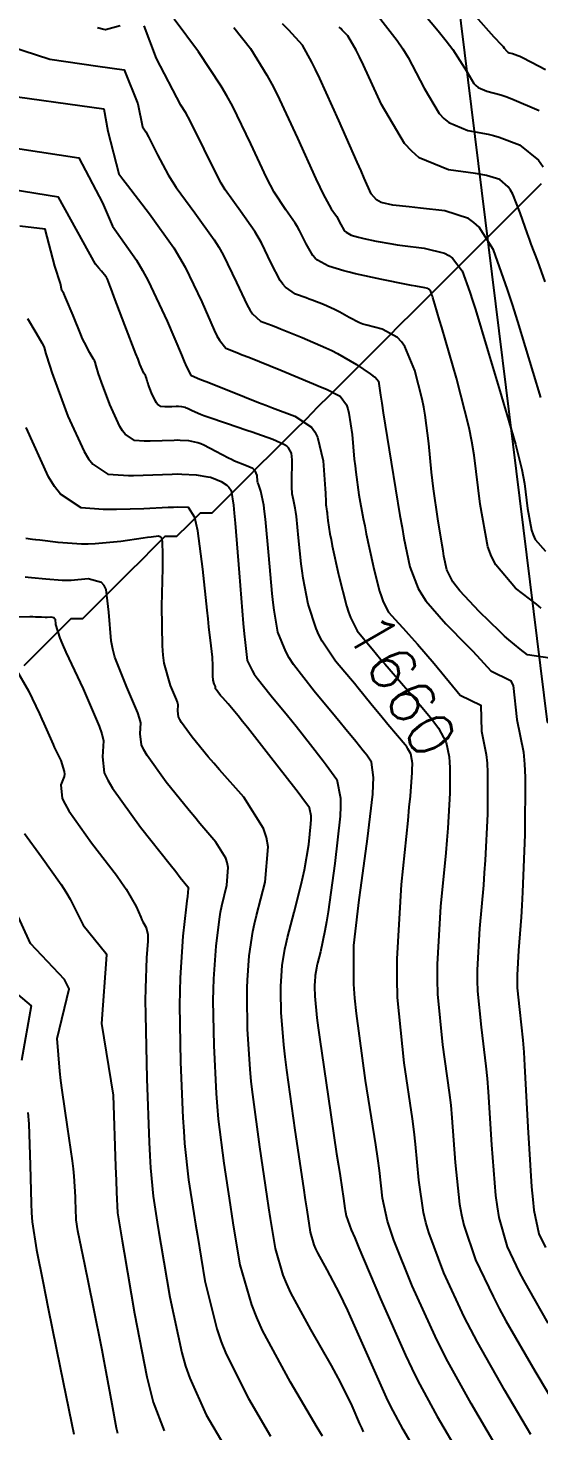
# Model space of a CAD drawing. Header units: metres. Extents: x 837117 to 838479, y 1189012 to 1191015.
# Drawn here: x 837773.4 to 837816.8, y 1190441.9 to 1190561.2 of the extents above; entities that cross this region are included whole.
import ezdxf

# ---------------------------------------------------------------- set-up
doc = ezdxf.new("R2010")
doc.units = ezdxf.units.M
doc.header["$LTSCALE"] = 0.3
for name, color, linetype in [('CORREDORVIA', 70, 'Continuous'), ('COTAS 10', 1, 'Continuous'), ('COTAS INT', 252, 'Continuous'), ('DRENAJE', 5, 'Continuous')]:
    doc.layers.add(name, color=color, linetype=linetype)
doc.styles.get("Standard").update_dxf_attribs({"font": 'simplex.shx'})

msp = doc.modelspace()

# ---------------------------------------------------------------- linework, layer by layer
at = {"layer": 'CORREDORVIA'}
msp.add_lwpolyline([(837910.68, 1191000.96), (838157.03, 1190996.19), (838237.17, 1190821.34), (838237, 1190602.88), (838240.03, 1190437.2), (838223.54, 1190366.27), (838212.2, 1190288.92), (838221.4, 1189997.88), (837954.54, 1189509.17), (837751.16, 1189231.38), (837593.19, 1189234.4), (837744.49, 1189686.61), (837750.28, 1189933.97), (837723.62, 1190051.52), (837726.09, 1190134.48), (837885.38, 1190229.43), (837983.18, 1190344.12), (837817.55, 1190502.19), (837798.03, 1190660.17), (837963.57, 1190795.98)], close=True, dxfattribs=at)
at = {"layer": 'COTAS 10'}
for points in [[(837811.42, 1190562.23), (837812.98, 1190560.48), (837813.64, 1190559.79), (837813.77, 1190559.65), (837813.87, 1190559.52), (837814.08, 1190559.27), (837814.19, 1190559.17), (837814.24, 1190559.15), (837814.3, 1190559.12), (837814.58, 1190559.05), (837815.03, 1190558.9), (837815.2, 1190558.82), (837815.38, 1190558.74), (837816.19, 1190558.32), (837817.37, 1190557.71)], [(837790.87, 1190561.28), (837792.3, 1190559.49), (837793.69, 1190557.23), (837794.12, 1190556.44), (837794.56, 1190555.58), (837796.29, 1190551.87), (837797.86, 1190548.4), (837798.19, 1190547.69), (837798.48, 1190547.1), (837799.17, 1190545.86), (837799.54, 1190545.34), (837799.63, 1190545.19), (837799.71, 1190545.05), (837799.97, 1190544.51), (837800.24, 1190544.05), (837800.33, 1190543.95), (837800.44, 1190543.86), (837800.86, 1190543.62), (837801.48, 1190543.44), (837801.7, 1190543.38), (837801.94, 1190543.32), (837802.99, 1190543.1), (837804.33, 1190542.86), (837804.76, 1190542.79), (837805.22, 1190542.73), (837807.06, 1190542.51), (837808.78, 1190542.08), (837809.15, 1190541.89), (837809.47, 1190541.66), (837810.29, 1190540.58), (837810.95, 1190538.76), (837811.17, 1190538.06), (837811.42, 1190537.28), (837812.48, 1190533.77), (837813.57, 1190530.09), (837813.83, 1190529.2), (837814.08, 1190528.37), (837814.82, 1190525.83), (837815.37, 1190523.67), (837815.49, 1190523.08), (837815.59, 1190522.49), (837815.85, 1190520.36), (837816.18, 1190518.53), (837816.33, 1190518.11), (837816.51, 1190517.74), (837817.37, 1190516.74)], [(837771.01, 1190551.21), (837777.71, 1190550.2), (837779.71, 1190546.35), (837780.57, 1190544.38), (837782.6, 1190541.47), (837783.11, 1190540.61), (837783.61, 1190539.72), (837785.21, 1190536.3), (837786.42, 1190533.42), (837786.65, 1190532.86), (837786.85, 1190532.42), (837787.22, 1190531.69), (837787.8, 1190531.46), (837788.13, 1190531.32), (837788.53, 1190531.16), (837790.6, 1190530.33), (837792.99, 1190529.39), (837793.6, 1190529.15), (837794.18, 1190528.93), (837796.06, 1190528.23), (837797.48, 1190527.27), (837797.77, 1190526.88), (837798.01, 1190526.44), (837798.49, 1190524.41), (837798.63, 1190522.44), (837798.66, 1190522.03), (837798.68, 1190521.68), (837798.71, 1190520.93), (837798.71, 1190520.62), (837798.72, 1190520.55), (837798.72, 1190520.5), (837798.76, 1190520.34), (837798.8, 1190520.12), (837798.82, 1190520.02), (837798.83, 1190519.9), (837798.88, 1190519.34), (837799.05, 1190518.21), (837799.15, 1190517.74), (837799.25, 1190517.19), (837799.78, 1190514.76), (837799.81, 1190514.64), (837800.46, 1190512.09), (837800.63, 1190511.55), (837800.8, 1190511.08), (837801.38, 1190509.95), (837801.91, 1190509.31), (837802.05, 1190509.14), (837802.19, 1190508.98), (837802.64, 1190508.42), (837803.39, 1190507.53), (837803.72, 1190507.15), (837804.09, 1190506.72), (837805.85, 1190504.7), (837807.6, 1190502.6), (837807.96, 1190502.11), (837808.27, 1190501.68), (837808.94, 1190500.46), (837809.19, 1190499.23), (837809.22, 1190498.79), (837809.25, 1190498.3), (837809.25, 1190496.14), (837809.07, 1190493.17), (837808.99, 1190492.17), (837808.9, 1190491.08), (837808.46, 1190486.51), (837808.16, 1190481.6), (837808.16, 1190480.31), (837808.2, 1190479.05), (837808.63, 1190474.74), (837809.2, 1190470.7), (837809.32, 1190469.61), (837809.43, 1190468.53), (837809.7, 1190464.74), (837810.07, 1190461.21), (837810.24, 1190460.3), (837810.45, 1190459.42), (837811.43, 1190456.47), (837812.92, 1190453.34), (837813.45, 1190452.34), (837814.02, 1190451.29), (837816.47, 1190447.02), (837818.74, 1190443.24)], [(837801.92, 1190441.85), (837801.77, 1190442.17), (837801.6, 1190442.52), (837800.93, 1190444.04), (837799.95, 1190446.07), (837799.59, 1190446.75), (837799.19, 1190447.48), (837797.43, 1190450.53), (837795.74, 1190453.65), (837795.39, 1190454.42), (837795.09, 1190455.15), (837794.42, 1190457.43), (837794, 1190459.98), (837793.86, 1190460.88), (837793.71, 1190461.86), (837793.08, 1190466.09), (837792.49, 1190470.52), (837792.37, 1190471.63), (837792.27, 1190472.69), (837792.05, 1190476.09), (837792.01, 1190478.91), (837792.02, 1190479.6), (837792.04, 1190480.26), (837792.18, 1190482.32), (837792.51, 1190484.38), (837792.64, 1190485.04), (837792.8, 1190485.75), (837793.54, 1190488.59), (837793.8, 1190491.58), (837793.65, 1190492.38), (837793.41, 1190493.15), (837791.73, 1190495.8), (837789.66, 1190498.14), (837789.17, 1190498.71), (837788.71, 1190499.25), (837787.33, 1190500.93), (837786.44, 1190502.16), (837786.29, 1190502.42), (837786.18, 1190502.65), (837786.12, 1190503.16), (837786.15, 1190503.67), (837786.1, 1190503.88), (837786.02, 1190504.13), (837785.5, 1190505.32), (837784.97, 1190507.2), (837784.88, 1190507.9), (837784.81, 1190508.67), (837784.76, 1190512.07), (837784.84, 1190515.28), (837784.85, 1190515.92), (837784.85, 1190516.46), (837784.83, 1190517.52), (837784.75, 1190517.83), (837784.72, 1190517.88), (837784.68, 1190517.93), (837784.49, 1190518), (837783.86, 1190517.93), (837783.55, 1190517.89), (837783.17, 1190517.83), (837781.29, 1190517.56), (837779.08, 1190517.35), (837778.49, 1190517.32), (837777.92, 1190517.32), (837775.95, 1190517.46), (837774.38, 1190517.66), (837774.05, 1190517.7), (837773.78, 1190517.74), (837773.2, 1190517.81)], [(837781.01, 1190441.71), (837780.91, 1190442.14), (837780.53, 1190444.18), (837780.03, 1190446.95), (837779.86, 1190447.84), (837779.68, 1190448.77), (837778.93, 1190452.57), (837778.21, 1190456.06), (837777.93, 1190457.44), (837777.63, 1190458.93), (837777.49, 1190459.88), (837777.47, 1190460.18), (837777.45, 1190460.51), (837777.41, 1190461.81), (837777.31, 1190463.59), (837777.24, 1190464.21), (837777.16, 1190464.88), (837776.73, 1190467.77), (837776.28, 1190470.89), (837776.18, 1190471.72), (837776.09, 1190472.52), (837775.87, 1190475.28), (837776.87, 1190479.51), (837776.5, 1190480.31), (837773.6, 1190483.36), (837772.25, 1190486.3)]]:
    msp.add_lwpolyline(points, dxfattribs=at)
at = {"layer": 'COTAS INT'}
for points in [[(837805, 1190564.91), (837808.26, 1190560.99), (837808.93, 1190560.14), (837809.49, 1190559.39), (837810.7, 1190557.52), (837811.29, 1190556.52), (837811.47, 1190556.33), (837811.66, 1190556.16), (837812.4, 1190555.85), (837813.57, 1190555.55), (837814.02, 1190555.39), (837814.53, 1190555.19), (837816.85, 1190554.22)], [(837817.01, 1190511.89), (837816.61, 1190512.24), (837814.84, 1190513.6), (837813.15, 1190515.56), (837812.79, 1190516.29), (837812.49, 1190517.1), (837811.84, 1190520.72), (837811.33, 1190524.89), (837811.12, 1190526.05), (837810.89, 1190527.22), (837809.82, 1190531.46), (837808.56, 1190535.75), (837808.38, 1190536.38), (837807.98, 1190537.74), (837807.81, 1190538.3), (837807.77, 1190538.42), (837807.73, 1190538.53), (837807.63, 1190538.82), (837807.5, 1190539), (837807.44, 1190539.03), (837807.38, 1190539.06), (837807.11, 1190539.13), (837806.36, 1190539.26), (837805.99, 1190539.33), (837805.56, 1190539.42), (837803.46, 1190539.84), (837801.22, 1190540.33), (837800.7, 1190540.45), (837800.23, 1190540.57), (837798.92, 1190540.96), (837798.01, 1190541.47), (837797.8, 1190541.66), (837797.6, 1190541.88), (837797.02, 1190542.87), (837796.47, 1190544.01), (837796.29, 1190544.32), (837796.1, 1190544.63), (837795.31, 1190545.75), (837794.32, 1190547.28), (837794, 1190547.86), (837793.67, 1190548.51), (837792.33, 1190551.39), (837790.76, 1190554.6), (837790.29, 1190555.45), (837789.8, 1190556.29), (837787.88, 1190559.19), (837785.82, 1190561.99)], [(837802.78, 1190562.73), (837804.77, 1190560.17), (837805.25, 1190559.45), (837805.7, 1190558.73), (837807.06, 1190556.12), (837808.34, 1190553.97), (837808.74, 1190553.54), (837809.15, 1190553.18), (837810.77, 1190552.51), (837812.5, 1190552.2), (837812.97, 1190552.08), (837813.45, 1190551.94), (837815.17, 1190551.29), (837816.78, 1190549.98), (837817.19, 1190549.43)], [(837781.23, 1190561.4), (837779.97, 1190561.06), (837779.83, 1190561.09), (837779.28, 1190561.23)], [(837817.74, 1190507.64), (837815.85, 1190507.92), (837815.22, 1190508.39), (837814.25, 1190509.2), (837813.89, 1190509.52), (837813.49, 1190509.89), (837811.75, 1190511.6), (837810.11, 1190513.36), (837809.78, 1190513.76), (837809.51, 1190514.13), (837808.98, 1190515.16), (837808.75, 1190516.3), (837808.67, 1190516.75), (837808.59, 1190517.24), (837808.22, 1190519.49), (837807.85, 1190522.05), (837807.76, 1190522.75), (837807.68, 1190523.44), (837807.45, 1190525.89), (837807.15, 1190528.31), (837807.03, 1190528.98), (837806.9, 1190529.66), (837806.28, 1190532.1), (837805.42, 1190534.14), (837805.13, 1190534.55), (837804.81, 1190534.9), (837803.5, 1190535.62), (837802.18, 1190535.95), (837801.86, 1190536.05), (837801.57, 1190536.16), (837800.69, 1190536.6), (837799.9, 1190537.06), (837799.67, 1190537.18), (837799.43, 1190537.3), (837798.51, 1190537.7), (837797.55, 1190538.07), (837797.29, 1190538.17), (837797.04, 1190538.27), (837796.13, 1190538.59), (837795.27, 1190539.19), (837795.04, 1190539.45), (837794.82, 1190539.76), (837794.07, 1190541.23), (837793.23, 1190542.97), (837792.95, 1190543.45), (837792.66, 1190543.93), (837791.44, 1190545.64), (837790.16, 1190547.47), (837789.82, 1190548.03), (837789.49, 1190548.62), (837788.36, 1190550.91), (837787.16, 1190553.33), (837786.79, 1190554), (837786.39, 1190554.67), (837784.32, 1190558.63), (837783.26, 1190561.4)], [(837816.99, 1190529.8), (837815.04, 1190536.26), (837814.58, 1190537.7), (837814.16, 1190538.98), (837812.95, 1190542.35), (837811.73, 1190544.3), (837811.3, 1190544.7), (837810.83, 1190545.02), (837808.82, 1190545.69), (837806.76, 1190545.91), (837806.27, 1190545.97), (837805.8, 1190546.02), (837804.41, 1190546.17), (837803.41, 1190546.4), (837803.2, 1190546.5), (837803.01, 1190546.61), (837802.56, 1190547.13), (837801.97, 1190548.45), (837801.7, 1190549.07), (837801.38, 1190549.81), (837799.81, 1190553.36), (837798.19, 1190556.94), (837797.84, 1190557.69), (837797.52, 1190558.33), (837796.71, 1190559.78), (837795.56, 1190561.05), (837795.02, 1190561.58)], [(837817.36, 1190539.65), (837816.72, 1190541.39), (837816.17, 1190542.83), (837816.01, 1190543.27), (837815.85, 1190543.73), (837815.24, 1190545.51), (837814.59, 1190547.1), (837814.41, 1190547.43), (837814.22, 1190547.72), (837813.49, 1190548.35), (837812.37, 1190548.68), (837811.92, 1190548.77), (837811.42, 1190548.85), (837809.13, 1190549.16), (837806.64, 1190550.2), (837806.01, 1190550.75), (837805.4, 1190551.41), (837803.43, 1190554.72), (837801.9, 1190558.08), (837801.56, 1190558.77), (837801.28, 1190559.35), (837800.57, 1190560.55), (837800.1, 1190561.05), (837799.97, 1190561.18), (837799.83, 1190561.31)], [(837771.84, 1190559.69), (837775.24, 1190558.57), (837779.31, 1190557.99), (837781.55, 1190557.67), (837782.72, 1190554.79), (837783.13, 1190552.83), (837783.39, 1190552.41), (837783.63, 1190551.98), (837784.4, 1190550.43), (837785.3, 1190548.73), (837785.63, 1190548.2), (837785.99, 1190547.66), (837787.58, 1190545.52), (837789.22, 1190543.22), (837789.61, 1190542.58), (837789.98, 1190541.94), (837791.12, 1190539.59), (837792.02, 1190537.65), (837792.25, 1190537.25), (837792.46, 1190536.93), (837793.16, 1190536.29), (837794.08, 1190535.95), (837794.45, 1190535.81), (837794.85, 1190535.65), (837796.69, 1190534.91), (837798.7, 1190534.04), (837799.21, 1190533.79), (837799.7, 1190533.54), (837801.3, 1190532.62), (837802.48, 1190531.83), (837802.7, 1190531.66), (837802.89, 1190531.52), (837803.19, 1190531.18), (837803.36, 1190530), (837803.46, 1190529.33), (837803.59, 1190528.51), (837804.27, 1190524.3), (837805.01, 1190519.77), (837805.19, 1190518.76), (837805.35, 1190517.84), (837805.84, 1190515.4), (837806.55, 1190513.57), (837806.86, 1190513.05), (837807.22, 1190512.52), (837808.91, 1190510.56), (837810.71, 1190508.72), (837811.14, 1190508.28), (837811.54, 1190507.85), (837812.73, 1190506.55), (837814.4, 1190505.74), (837814.64, 1190505.31), (837814.94, 1190502.41), (837815.5, 1190499.63), (837815.59, 1190498.62), (837815.65, 1190497.51), (837815.63, 1190492.63), (837815.43, 1190487.74), (837815.37, 1190486.61), (837815.31, 1190485.6), (837815.09, 1190482.77), (837814.97, 1190480.68), (837814.97, 1190480.13), (837814.98, 1190479.6), (837815.16, 1190477.76), (837815.45, 1190475.16), (837815.53, 1190474.14), (837815.6, 1190473), (837815.89, 1190467.76), (837816.2, 1190462.67), (837816.3, 1190461.61), (837816.4, 1190460.7), (837816.81, 1190458.69), (837817.37, 1190457.52)], [(837770.41, 1190555.65), (837779.84, 1190554.36), (837780.16, 1190552.44), (837781.12, 1190548.83), (837781.44, 1190548.38), (837781.83, 1190547.85), (837783.71, 1190545.41), (837785.78, 1190542.52), (837786.27, 1190541.71), (837786.74, 1190540.9), (837788.17, 1190537.95), (837789.22, 1190535.53), (837789.45, 1190535.06), (837789.66, 1190534.67), (837790.19, 1190533.99), (837791.13, 1190533.62), (837791.59, 1190533.44), (837792.15, 1190533.22), (837794.88, 1190532.13), (837797.67, 1190530.98), (837798.25, 1190530.72), (837798.76, 1190530.5), (837799.91, 1190529.91), (837800.45, 1190529.17), (837800.57, 1190528.84), (837800.67, 1190528.46), (837800.93, 1190526.65), (837801.12, 1190524.55), (837801.19, 1190524), (837801.25, 1190523.45), (837801.52, 1190521.53), (837801.88, 1190519.5), (837802.01, 1190518.88), (837802.14, 1190518.22), (837802.7, 1190515.63), (837802.8, 1190515.24), (837803.28, 1190513.32), (837803.43, 1190512.84), (837803.57, 1190512.44), (837804.04, 1190511.55), (837804.89, 1190510.62), (837805.28, 1190510.19), (837805.73, 1190509.68), (837806.49, 1190508.82), (837807.92, 1190507.19), (837810.12, 1190504.49), (837811.87, 1190503.63), (837811.94, 1190501.44), (837812.34, 1190499.43), (837812.41, 1190498.7), (837812.45, 1190497.9), (837812.44, 1190494.38), (837812.25, 1190490.45), (837812.18, 1190489.39), (837812.1, 1190488.34), (837811.77, 1190484.64), (837811.56, 1190481.14), (837811.56, 1190480.22), (837811.59, 1190479.32), (837811.9, 1190476.25), (837812.32, 1190472.93), (837812.42, 1190471.88), (837812.52, 1190470.76), (837812.79, 1190466.25), (837813.14, 1190461.94), (837813.27, 1190460.96), (837813.42, 1190460.06), (837814.12, 1190457.58), (837815.15, 1190455.43), (837815.5, 1190454.75), (837815.9, 1190454.02), (837817.58, 1190451.09)], [(837816.14, 1190441.62), (837813.92, 1190445.36), (837811.6, 1190449.45), (837811.03, 1190450.54), (837810.48, 1190451.62), (837808.74, 1190455.36), (837807.47, 1190458.78), (837807.21, 1190459.65), (837807.01, 1190460.48), (837806.61, 1190463.23), (837806.34, 1190466.3), (837806.22, 1190467.34), (837806.07, 1190468.47), (837805.36, 1190473.23), (837804.81, 1190478.78), (837804.76, 1190480.4), (837804.76, 1190482.06), (837805.14, 1190488.38), (837805.7, 1190493.83), (837805.8, 1190494.95), (837805.89, 1190495.89), (837806.05, 1190497.9), (837806.05, 1190498.14), (837806.06, 1190498.69), (837806.05, 1190498.87), (837806.03, 1190499.03), (837805.94, 1190499.49), (837805.69, 1190499.93), (837805.58, 1190500.09), (837805.45, 1190500.27), (837804.81, 1190501.04), (837803.99, 1190501.99), (837803.75, 1190502.28), (837803.5, 1190502.58), (837803.5, 1190502.58), (837802.53, 1190503.76), (837801.46, 1190505.08), (837801.14, 1190505.47), (837800.81, 1190505.87), (837799.54, 1190507.39), (837798.38, 1190509.09), (837798.11, 1190509.61), (837797.87, 1190510.15), (837797.21, 1190512.24), (837796.78, 1190514.45), (837796.69, 1190515.06), (837796.6, 1190515.67), (837796.37, 1190517.86), (837796.2, 1190519.68), (837796.16, 1190520.06), (837796.11, 1190520.38), (837795.96, 1190521.09), (837795.85, 1190521.61), (837795.83, 1190521.8), (837795.82, 1190522.02), (837795.81, 1190523.02), (837795.83, 1190524.04), (837795.83, 1190524.27), (837795.83, 1190524.49), (837795.8, 1190525.08), (837795.54, 1190525.53), (837795.38, 1190525.66), (837795.19, 1190525.78), (837794.19, 1190526.23), (837792.84, 1190526.71), (837792.43, 1190526.85), (837791.99, 1190527), (837790.26, 1190527.58), (837788.68, 1190528.12), (837788.34, 1190528.24), (837788.05, 1190528.35), (837787.34, 1190528.67), (837786.95, 1190528.87), (837786.85, 1190528.91), (837786.76, 1190528.95), (837786.47, 1190529.01), (837786.17, 1190529.03), (837786.08, 1190529.03), (837785.99, 1190529.03), (837785.6, 1190529.02), (837785.2, 1190529), (837785.1, 1190529), (837785.01, 1190529.01), (837784.69, 1190529.03), (837784.39, 1190529.23), (837784.3, 1190529.34), (837784.21, 1190529.48), (837783.89, 1190530.2), (837783.61, 1190530.93), (837783.56, 1190531.07), (837783.52, 1190531.2), (837783.45, 1190531.45), (837783.41, 1190531.58), (837783.39, 1190531.62), (837783.36, 1190531.67), (837783.24, 1190531.88), (837782.9, 1190532.65), (837782.74, 1190533.05), (837782.55, 1190533.53), (837781.62, 1190535.95), (837780.71, 1190538.34), (837780.53, 1190538.81), (837780.39, 1190539.19), (837780.13, 1190539.86), (837780.08, 1190539.97), (837780.07, 1190540), (837780.06, 1190540.02), (837780.01, 1190540.09), (837779.63, 1190540.54), (837779.41, 1190540.81), (837779.13, 1190541.14), (837775.99, 1190546.85), (837769.83, 1190547.83)], [(837813.1, 1190440.77), (837811.05, 1190444.25), (837809.07, 1190447.82), (837808.53, 1190448.88), (837807.99, 1190449.98), (837806.05, 1190454.25), (837804.49, 1190458.14), (837804.19, 1190458.99), (837803.94, 1190459.75), (837803.51, 1190461.72), (837803.26, 1190464.07), (837803.12, 1190465.07), (837802.95, 1190466.24), (837802.09, 1190471.72), (837801.3, 1190477.42), (837801.17, 1190478.73), (837801.08, 1190479.92), (837801.09, 1190483.2), (837801.42, 1190486.12), (837801.54, 1190487.07), (837801.67, 1190488.09), (837802.24, 1190492.28), (837802.69, 1190496.07), (837802.74, 1190496.84), (837802.76, 1190497.49), (837802.6, 1190498.8), (837802.18, 1190499.38), (837802.04, 1190499.56), (837801.89, 1190499.75), (837801.26, 1190500.54), (837800.3, 1190501.72), (837799.93, 1190502.16), (837799.52, 1190502.65), (837797.7, 1190504.83), (837795.96, 1190507.11), (837795.6, 1190507.67), (837795.29, 1190508.2), (837794.62, 1190509.84), (837794.31, 1190511.71), (837794.22, 1190512.38), (837794.14, 1190513.13), (837793.85, 1190516.37), (837793.57, 1190519.46), (837793.5, 1190520.1), (837793.43, 1190520.65), (837793.17, 1190521.85), (837792.97, 1190522.42), (837792.93, 1190522.56), (837792.9, 1190522.7), (837792.86, 1190523.17), (837792.71, 1190523.56), (837792.61, 1190523.66), (837792.49, 1190523.76), (837791.83, 1190524.06), (837790.95, 1190524.4), (837790.69, 1190524.52), (837790.42, 1190524.65), (837789.36, 1190525.22), (837788.33, 1190525.75), (837788.07, 1190525.85), (837787.83, 1190525.94), (837787.07, 1190526.12), (837786.31, 1190526.16), (837786.07, 1190526.17), (837785.82, 1190526.16), (837784.8, 1190526.12), (837783.77, 1190526.09), (837783.51, 1190526.09), (837783.26, 1190526.1), (837782.43, 1190526.16), (837781.64, 1190526.68), (837781.42, 1190526.97), (837781.19, 1190527.34), (837780.33, 1190529.21), (837779.62, 1190531.12), (837779.48, 1190531.5), (837779.37, 1190531.83), (837779.18, 1190532.49), (837779.08, 1190532.82), (837779.03, 1190532.94), (837778.96, 1190533.07), (837778.64, 1190533.61), (837778.18, 1190534.48), (837778.03, 1190534.8), (837777.88, 1190535.16), (837777.23, 1190536.77), (837776.58, 1190538.32), (837776.42, 1190538.64), (837776.27, 1190538.91), (837776.16, 1190539.49), (837775.66, 1190540.98), (837774.83, 1190544.12), (837772.68, 1190544.37)], [(837773.34, 1190536.51), (837774.04, 1190535.34), (837774.56, 1190534.46), (837774.67, 1190534.25), (837774.75, 1190534.06), (837774.91, 1190533.53), (837775.23, 1190532.46), (837775.41, 1190531.93), (837775.63, 1190531.3), (837776.78, 1190528.22), (837778.16, 1190525.2), (837778.53, 1190524.6), (837778.89, 1190524.12), (837780.17, 1190523.28), (837781.51, 1190523.19), (837781.92, 1190523.18), (837782.34, 1190523.18), (837784.01, 1190523.23), (837785.65, 1190523.29), (837786.06, 1190523.3), (837786.45, 1190523.29), (837787.67, 1190523.23), (837788.67, 1190523.07), (837788.91, 1190523.02), (837789.13, 1190522.95), (837789.8, 1190522.67), (837790.28, 1190522.36), (837790.38, 1190522.27), (837790.47, 1190522.19), (837790.67, 1190521.89), (837790.85, 1190520.64), (837790.92, 1190519.96), (837790.99, 1190519.12), (837791.34, 1190514.89), (837791.69, 1190510.58), (837791.77, 1190509.71), (837791.84, 1190508.97), (837792.03, 1190507.44), (837792.43, 1190506.59), (837792.62, 1190506.28), (837792.86, 1190505.94), (837794.05, 1190504.43), (837795.44, 1190502.75), (837795.81, 1190502.3), (837796.17, 1190501.86), (837797.41, 1190500.29), (837798.47, 1190498.9), (837798.72, 1190498.57), (837798.95, 1190498.26), (837799.63, 1190497.32), (837799.95, 1190495.74), (837799.95, 1190495.02), (837799.92, 1190494.19), (837799.48, 1190490.16), (837798.89, 1190486.07), (837798.75, 1190485.2), (837798.62, 1190484.45), (837798.25, 1190482.65), (837798, 1190481.71), (837797.94, 1190481.48), (837797.9, 1190481.27), (837797.8, 1190480.65), (837797.76, 1190480.07), (837797.75, 1190479.89), (837797.75, 1190479.69), (837797.76, 1190478.9), (837797.95, 1190477.06), (837798.06, 1190476.21), (837798.2, 1190475.21), (837798.9, 1190470.36), (837799.62, 1190465.49), (837799.78, 1190464.48), (837799.91, 1190463.61), (837800.2, 1190461.67), (837800.33, 1190460.84), (837800.36, 1190460.67), (837800.38, 1190460.53), (837800.42, 1190460.2), (837800.87, 1190459.02), (837801.16, 1190458.34), (837801.51, 1190457.49), (837803.36, 1190453.15), (837805.49, 1190448.35), (837806.03, 1190447.22), (837806.54, 1190446.18), (837808.17, 1190443.15), (837810.06, 1190439.92)], [(837806.65, 1190439.72), (837805.29, 1190442.04), (837804.21, 1190444.05), (837803.87, 1190444.76), (837803.51, 1190445.53), (837802.04, 1190448.84), (837800.57, 1190452.15), (837800.21, 1190452.92), (837799.87, 1190453.62), (837798.81, 1190455.61), (837798.02, 1190457.05), (837797.86, 1190457.41), (837797.72, 1190457.75), (837797.41, 1190458.81), (837797.11, 1190460.71), (837796.98, 1190461.57), (837796.83, 1190462.59), (837796.09, 1190467.49), (837795.38, 1190472.59), (837795.24, 1190473.74), (837795.12, 1190474.76), (837794.9, 1190477.49), (837794.88, 1190479.3), (837794.89, 1190479.74), (837794.9, 1190480.17), (837794.99, 1190481.49), (837795.22, 1190482.89), (837795.32, 1190483.36), (837795.44, 1190483.88), (837796.01, 1190486.03), (837796.61, 1190488.38), (837796.75, 1190489), (837796.88, 1190489.62), (837797.25, 1190491.79), (837797.44, 1190493.55), (837797.46, 1190493.91), (837797.45, 1190494.23), (837797.32, 1190494.92), (837796.66, 1190495.78), (837796.34, 1190496.21), (837795.95, 1190496.71), (837794.02, 1190499.2), (837792.04, 1190501.73), (837791.62, 1190502.26), (837791.25, 1190502.72), (837790.39, 1190503.75), (837789.95, 1190504.25), (837789.85, 1190504.36), (837789.76, 1190504.46), (837789.52, 1190504.76), (837789.37, 1190504.96), (837789.35, 1190505), (837789.33, 1190505.04), (837789.32, 1190505.12), (837789.33, 1190505.2), (837789.32, 1190505.23), (837789.31, 1190505.27), (837789.22, 1190505.46), (837789.14, 1190505.76), (837789.12, 1190505.88), (837789.11, 1190506), (837789.1, 1190506.54), (837789.09, 1190507.25), (837789.08, 1190507.47), (837789.06, 1190507.71), (837788.95, 1190508.67), (837788.76, 1190510.31), (837788.69, 1190510.97), (837788.61, 1190511.72), (837788.25, 1190515.2), (837787.82, 1190518.47), (837787.69, 1190519.1), (837787.56, 1190519.61), (837787.04, 1190520.45), (837786.12, 1190520.47), (837785.74, 1190520.46), (837785.29, 1190520.45), (837783.22, 1190520.34), (837780.91, 1190520.27), (837780.33, 1190520.27), (837779.76, 1190520.28), (837777.91, 1190520.41), (837776.15, 1190521.57), (837775.64, 1190522.24), (837775.13, 1190523.05), (837773.22, 1190527.24)], [(837798.43, 1190441.46), (837797.98, 1190442.2), (837795.7, 1190446.05), (837793.33, 1190450.46), (837792.83, 1190451.57), (837792.4, 1190452.63), (837791.42, 1190456.05), (837790.89, 1190459.25), (837790.74, 1190460.18), (837790.6, 1190461.13), (837790.06, 1190464.68), (837789.59, 1190468.44), (837789.49, 1190469.52), (837789.41, 1190470.61), (837789.2, 1190474.68), (837789.14, 1190478.51), (837789.16, 1190479.46), (837789.18, 1190480.35), (837789.37, 1190483.15), (837789.67, 1190485.44), (837789.76, 1190486.02), (837789.87, 1190486.56), (837790.28, 1190488.32), (837790.41, 1190489.84), (837790.33, 1190490.25), (837790.21, 1190490.64), (837789.36, 1190491.99), (837788, 1190493.57), (837787.56, 1190494.1), (837787.08, 1190494.67), (837785.14, 1190497.09), (837783.51, 1190499.37), (837783.23, 1190499.84), (837783.02, 1190500.26), (837782.91, 1190501.21), (837782.97, 1190502.14), (837782.87, 1190502.53), (837782.73, 1190503), (837781.78, 1190505.17), (837780.78, 1190507.72), (837780.59, 1190508.41), (837780.45, 1190509.1), (837780.25, 1190511.56), (837780.02, 1190513.47), (837779.86, 1190513.81), (837779.64, 1190514.08), (837778.49, 1190514.38), (837777.06, 1190514.25), (837776.67, 1190514.24), (837776.29, 1190514.24), (837774.91, 1190514.34), (837773.69, 1190514.48), (837773.41, 1190514.5), (837773.15, 1190514.52)], [(837772.39, 1190511.15), (837773.55, 1190511.17), (837773.8, 1190511.17), (837774.02, 1190511.16), (837774.53, 1190511.14), (837774.84, 1190511.12), (837774.93, 1190511.11), (837775.01, 1190511.12), (837775.33, 1190511.15), (837775.59, 1190511.08), (837775.64, 1190511.02), (837775.68, 1190510.94), (837775.73, 1190510.51), (837776.08, 1190509.34), (837776.31, 1190508.79), (837776.59, 1190508.15), (837778.07, 1190505.02), (837779.44, 1190501.85), (837779.65, 1190501.19), (837779.79, 1190500.6), (837779.71, 1190499.25), (837779.87, 1190497.87), (837780.17, 1190497.27), (837780.57, 1190496.57), (837782.96, 1190493.26), (837785.46, 1190490.09), (837785.94, 1190489.48), (837786.33, 1190488.99), (837786.97, 1190488.18), (837787.01, 1190488.13), (837787.01, 1190488.11), (837787.02, 1190488.1), (837787.01, 1190488.04), (837786.93, 1190487.38), (837786.89, 1190486.99), (837786.83, 1190486.5), (837786.56, 1190483.98), (837786.32, 1190480.44), (837786.29, 1190479.31), (837786.27, 1190478.12), (837786.34, 1190473.27), (837786.55, 1190468.54), (837786.62, 1190467.41), (837786.7, 1190466.37), (837787.04, 1190463.27), (837787.48, 1190460.4), (837787.63, 1190459.49), (837787.78, 1190458.53), (837788.43, 1190454.67), (837789.43, 1190450.59), (837789.81, 1190449.5), (837790.23, 1190448.43), (837792.12, 1190444.67), (837794, 1190441.47)], [(837772.39, 1190506.67), (837773.43, 1190504.85), (837774.35, 1190502.9), (837774.55, 1190502.46), (837774.72, 1190502.07), (837775.17, 1190501.06), (837775.51, 1190500.29), (837775.61, 1190500.06), (837775.72, 1190499.83), (837776.17, 1190498.92), (837776.46, 1190498.01), (837776.48, 1190497.78), (837776.47, 1190497.56), (837776.18, 1190496.85), (837776.29, 1190495.7), (837776.53, 1190495.21), (837776.85, 1190494.64), (837778.79, 1190491.94), (837780.9, 1190489.17), (837781.34, 1190488.55), (837781.72, 1190487.99), (837782.57, 1190486.51), (837782.97, 1190485.6), (837783.07, 1190485.39), (837783.16, 1190485.21), (837783.42, 1190484.74), (837783.56, 1190484.14), (837783.57, 1190483.88), (837783.57, 1190483.58), (837783.46, 1190482.16), (837783.36, 1190479.55), (837783.35, 1190478.51), (837783.36, 1190477.32), (837783.49, 1190471.87), (837783.69, 1190466.46), (837783.74, 1190465.3), (837783.8, 1190464.29), (837784.02, 1190461.87), (837784.37, 1190459.66), (837784.51, 1190458.79), (837784.67, 1190457.8), (837785.44, 1190453.29), (837786.46, 1190448.56), (837786.78, 1190447.43), (837787.13, 1190446.39), (837788.54, 1190443.29), (837790.03, 1190440.74)], [(837773.1, 1190492.73), (837774.53, 1190490.73), (837776.21, 1190488.4), (837776.61, 1190487.77), (837776.98, 1190487.15), (837778.08, 1190484.94), (837779.99, 1190482.54), (837780.05, 1190482.41), (837779.62, 1190476.56), (837780.63, 1190470.46), (837780.83, 1190464.39), (837780.87, 1190463.2), (837780.91, 1190462.22), (837781, 1190460.46), (837781.25, 1190458.93), (837781.39, 1190458.09), (837781.56, 1190457.08), (837782.44, 1190451.91), (837783.49, 1190446.52), (837783.76, 1190445.37), (837784.03, 1190444.35), (837784.96, 1190441.91)], [(837769.42, 1190481.62), (837773.65, 1190478.07), (837772.84, 1190473.42)], [(837773.38, 1190469), (837773.45, 1190468.04), (837773.56, 1190464.52), (837773.64, 1190461.26), (837773.69, 1190460.46), (837773.75, 1190459.7), (837774.1, 1190457.32), (837774.67, 1190454.51), (837774.88, 1190453.48), (837775.11, 1190452.34), (837776.13, 1190447.32), (837777.09, 1190442.59), (837777.28, 1190441.63)]]:
    msp.add_lwpolyline(points, dxfattribs=at)
at = {"layer": 'DRENAJE'}
msp.add_polyline3d([(837817.01, 1190547.97, 0), (837816.01, 1190546.97, 0), (837815.01, 1190545.97, 0), (837814.01, 1190544.97, 0), (837813.01, 1190543.97, 0), (837812.01, 1190542.97, 0), (837811.01, 1190541.97, 0), (837810.01, 1190540.97, 0), (837809.01, 1190539.97, 0), (837808.01, 1190538.97, 0), (837807.01, 1190537.97, 0), (837806.01, 1190536.97, 0), (837805.01, 1190535.97, 0), (837804.01, 1190534.97, 0), (837803.01, 1190533.97, 0), (837802.01, 1190532.97, 0), (837801.01, 1190531.97, 0), (837800.01, 1190530.97, 0), (837799.01, 1190529.97, 0), (837798.01, 1190528.97, 0), (837797.02, 1190527.97, 0), (837796.02, 1190526.97, 0), (837795.02, 1190525.98, 0), (837794.02, 1190524.98, 0), (837793.02, 1190523.98, 0), (837792.02, 1190522.98, 0), (837791.02, 1190521.98, 0), (837790.02, 1190520.98, 0), (837789.02, 1190519.98, 0), (837788.02, 1190519.98, 0), (837787.02, 1190518.98, 0), (837786.02, 1190517.98, 0), (837785.02, 1190517.98, 0), (837784.02, 1190516.98, 0), (837783.02, 1190515.98, 0), (837782.02, 1190514.98, 0), (837781.02, 1190513.98, 0), (837780.02, 1190512.98, 0), (837779.02, 1190511.98, 0), (837778.02, 1190510.98, 0), (837777.02, 1190510.98, 0), (837776.02, 1190509.98, 0), (837775.02, 1190508.98, 0), (837774.02, 1190507.98, 0), (837773.02, 1190506.98, 0)], dxfattribs=at)

# ---------------------------------------------------------------- texts
at = {"layer": 'COTAS 10', "insert": (837800.28, 1190510.08), "char_height": 3.8, "attachment_point": 7, "rotation": 299.9123}
msp.add_mtext('1660', dxfattribs=at)

doc.saveas('drawing.dxf')
